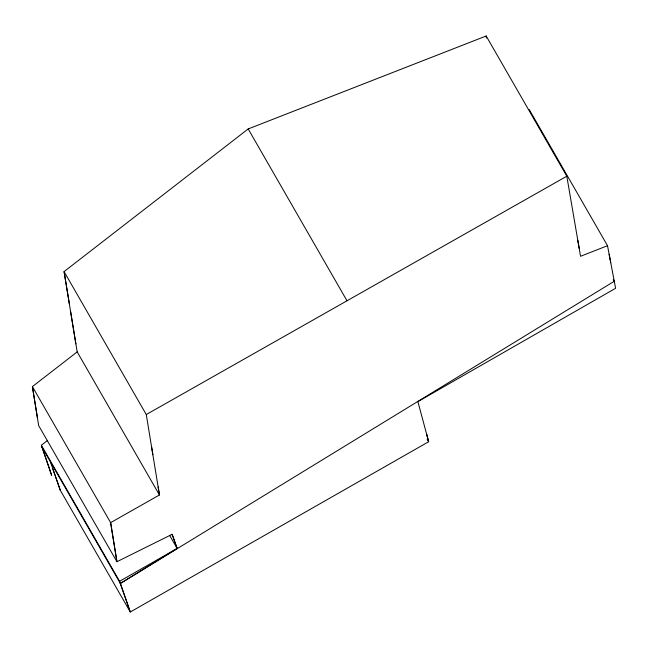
<?xml version="1.0" encoding="UTF-8"?>
<svg xmlns="http://www.w3.org/2000/svg" width="648" height="648" viewBox="0 0 648 648"><rect width="100%" height="100%" fill="white"/><g stroke="black" fill="none" stroke-linecap="round" stroke-linejoin="round"><path stroke-width="0.97" d="M47.669 440.348L41.359 445.257L51.613 475.178L41.359 445.257L119.588 581.297L130.288 612.004L428.668 441.725L426.522 433.698M529.173 109.463L607.516 245.705L580.543 256.3L566.806 176.216L486.178 35.996L248.192 128.944L64.071 271.593L77.185 351.905L159.457 494.975L110.63 522.644L116.932 561.719L172.141 534.308L177.139 548.443L120.366 583.459L42.104 447.363M77.185 351.905L32.4 386.597L38.678 425.639L116.932 561.719L110.63 522.644L32.4 386.597L37.422 417.822M120.366 583.459L614.272 281.264L613.267 279.515M172.141 534.308L177.139 548.443L119.588 581.297L130.288 612.004L60.296 490.285L50.374 461.74M158.144 486.923L159.457 494.975L146.278 414.55L566.806 176.216M427.154 439.093L428.668 441.725L417.887 401.622L615.6 288.287L607.516 245.705M248.192 128.944L347.004 300.785M146.278 414.55L64.071 271.593L69.328 303.709M169.598 535.329L177.139 548.443M52.844 468.885L60.296 490.285M609.128 254.227L610.756 262.74M486.486 37.778L486.178 35.996L486.518 37.973M577.805 240.278L579.166 248.297M70.624 311.745L75.881 343.869M151.559 446.715L152.863 454.758"/></g></svg>
